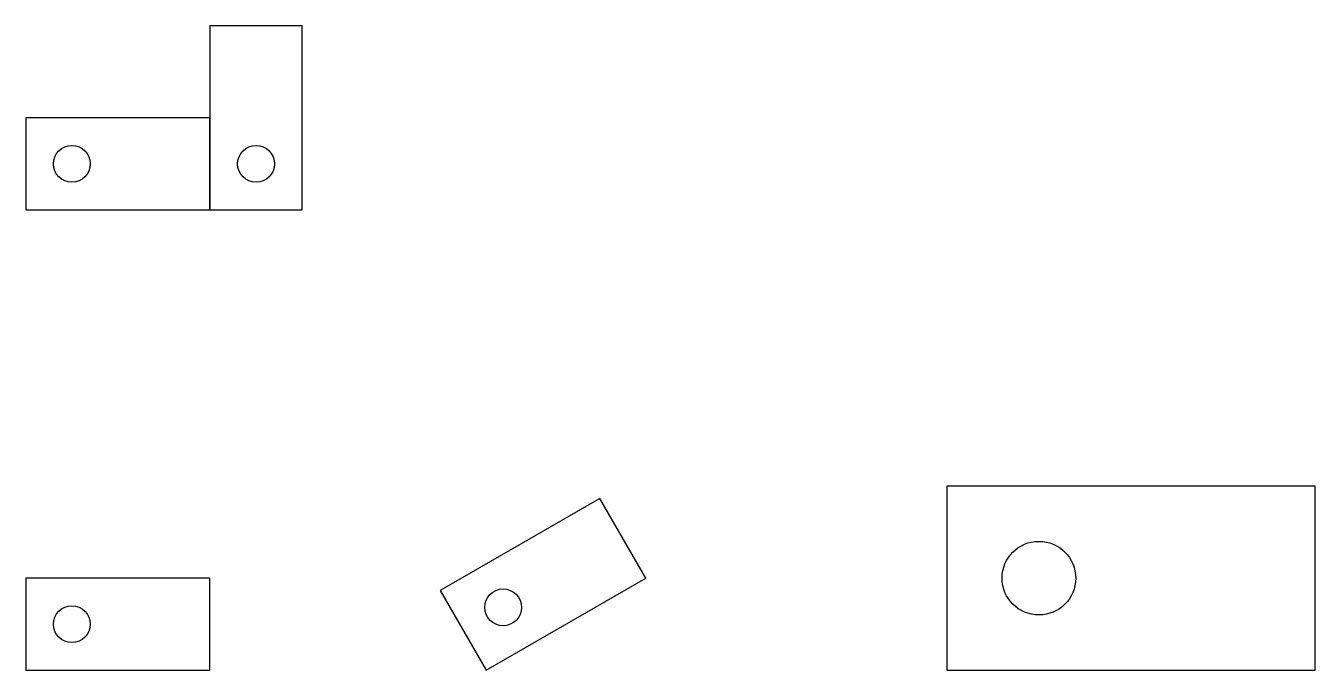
# Model space of a CAD drawing. Header units: millimetres. Extents: x 0 to 280, y 0 to 140.
import ezdxf

# ---------------------------------------------------------------- set-up
doc = ezdxf.new("R2010")
doc.units = ezdxf.units.MM
doc.layers.add('CORTE', color=1, linetype='Continuous')

# ---------------------------------------------------------------- blocks, each defined once
blk = doc.blocks.new('PECA')
blk.add_lwpolyline([(0, 0), (40, 0), (40, 20), (0, 20)], close=True)
blk.add_circle((10, 10), 4)
blk = doc.blocks.new('DUPLA')
at = {"rotation": 90}
blk.add_blockref('PECA', (60, 0), dxfattribs=at)
blk.add_blockref('PECA', (0, 0))

msp = doc.modelspace()

# ---------------------------------------------------------------- block references
at = {"layer": 'CORTE'}
msp.add_blockref('DUPLA', (0, 100), dxfattribs=at)
at = {"layer": 'CORTE', "xscale": 2, "yscale": 2}
msp.add_blockref('PECA', (200, 0), dxfattribs=at)
at = {"layer": 'CORTE', "rotation": 30}
msp.add_blockref('PECA', (100, 0), dxfattribs=at)
at = {"layer": 'CORTE', "color": 0}
msp.add_blockref('PECA', (0, 0), dxfattribs=at)

doc.saveas('drawing.dxf')
